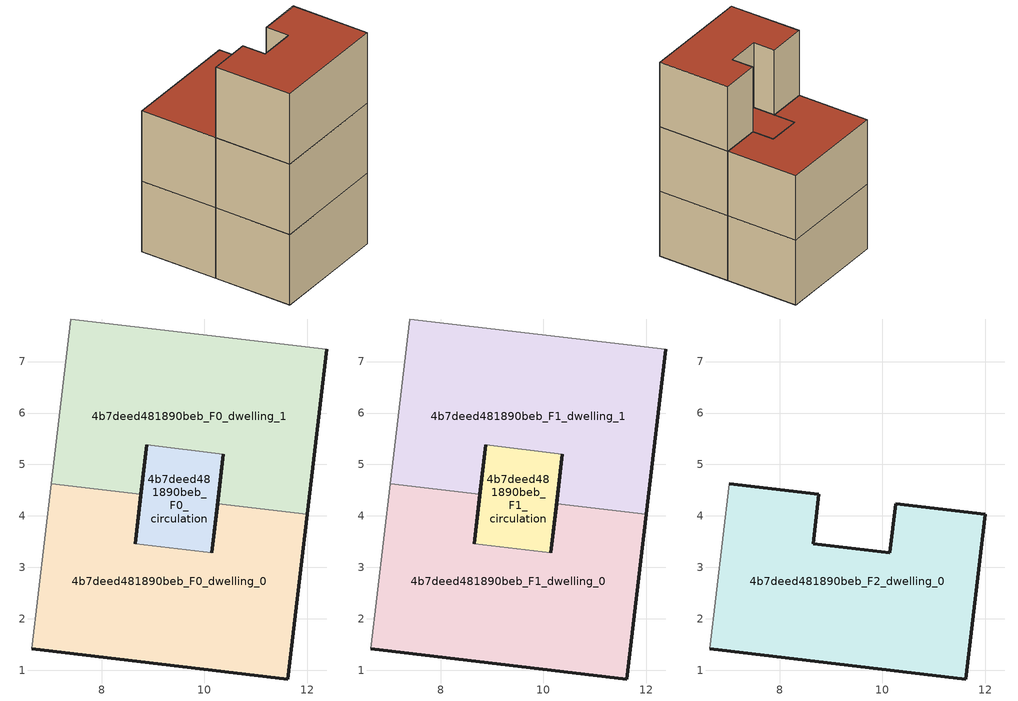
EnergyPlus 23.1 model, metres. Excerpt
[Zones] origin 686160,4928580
4b7deed481890beb_F0_dwelling_0
 floor ground (EU_floor_Construction): 11.61,0.83 11.99,4.03 10.26,4.24 10.14,3.28 8.65,3.46 8.76,4.42 7.02,4.62 6.64,1.42 z0
 wall outside (EU_wall_Construction): 8.76,4.42 8.65,3.46 / 10.14,3.28 10.26,4.24 / 11.99,4.03 11.61,0.83 6.64,1.42 z0:3
 wall adiabatic (EU_wall_Construction): 6.64,1.42 7.02,4.62 z0:3
 wall to 4b7deed481890beb_F0_dwelling_1 (EU_wall_Construction): 7.02,4.62 8.76,4.42 / 10.25,4.24 11.99,4.03 z0:3
 wall to 4b7deed481890beb_F0_circulation (EU_wall_Construction): 8.65,3.46 10.14,3.28 z0:3
4b7deed481890beb_F0_dwelling_1
 floor ground (EU_floor_Construction): 11.99,4.03 12.38,7.24 7.4,7.83 7.02,4.62 8.76,4.42 8.88,5.38 10.37,5.2 10.26,4.24 z0
 wall outside (EU_wall_Construction): 12.38,7.24 11.99,4.03 / 10.26,4.24 10.37,5.2 / 8.88,5.38 8.76,4.42 z0:3
 wall adiabatic (EU_wall_Construction): 7.02,4.62 7.4,7.83 12.38,7.24 z0:3
 wall to 4b7deed481890beb_F0_circulation (EU_wall_Construction): 10.37,5.2 8.88,5.38 z0:3
4b7deed481890beb_F0_circulation
 floor ground (EU_floor_Construction): 10.14,3.28 10.37,5.2 8.88,5.38 8.65,3.46 z0
 wall outside (EU_wall_Construction): 8.65,3.46 8.88,5.38 / 10.37,5.2 10.14,3.28 z0:3
4b7deed481890beb_F1_dwelling_0
 floor to 4b7deed481890beb_F0_dwelling_0 (EU_floor_Construction): 11.61,0.83 11.99,4.03 10.25,4.24 10.14,3.28 8.65,3.46 8.76,4.42 7.02,4.62 6.64,1.42 z3
 wall outside (EU_wall_Construction): 8.76,4.42 8.65,3.46 / 10.14,3.28 10.26,4.24 / 11.99,4.03 11.61,0.83 6.64,1.42 z3:6
 wall adiabatic (EU_wall_Construction): 6.64,1.42 7.02,4.62 z3:6
 wall to 4b7deed481890beb_F1_dwelling_1 (EU_wall_Construction): 7.02,4.62 8.76,4.42 / 10.25,4.24 11.99,4.03 z3:6
 wall to 4b7deed481890beb_F1_circulation (EU_wall_Construction): 8.65,3.46 10.14,3.28 z3:6
4b7deed481890beb_F1_dwelling_1
 floor to 4b7deed481890beb_F0_dwelling_1 (EU_floor_Construction): 11.99,4.03 12.38,7.24 7.4,7.83 7.02,4.62 8.76,4.42 8.88,5.38 10.37,5.2 10.25,4.24 z3
 wall outside (EU_wall_Construction): 12.38,7.24 11.99,4.03 / 10.26,4.24 10.37,5.2 / 8.88,5.38 8.76,4.42 z3:6
 wall adiabatic (EU_wall_Construction): 7.02,4.62 7.4,7.83 12.38,7.24 z3:6
 wall to 4b7deed481890beb_F1_circulation (EU_wall_Construction): 10.37,5.2 8.88,5.38 z3:6
 roof outside (EU_roof_Construction): 12.38,7.24 11.99,4.03 10.26,4.24 10.37,5.2 8.88,5.38 8.76,4.42 7.02,4.62 7.4,7.83 z6
4b7deed481890beb_F1_circulation
 floor to 4b7deed481890beb_F0_circulation (EU_floor_Construction): 10.14,3.28 10.37,5.2 8.88,5.38 8.65,3.46 z3
 wall outside (EU_wall_Construction): 8.65,3.46 8.88,5.38 / 10.37,5.2 10.14,3.28 z3:6
 roof outside (EU_roof_Construction): 10.37,5.2 10.14,3.28 8.65,3.46 8.88,5.38 z6
4b7deed481890beb_F2_dwelling_0
 floor to 4b7deed481890beb_F1_dwelling_0 (EU_floor_Construction): 11.61,0.83 11.99,4.03 10.25,4.24 10.14,3.28 8.65,3.46 8.76,4.42 7.02,4.62 6.64,1.42 z6
 wall outside (EU_wall_Construction): 7.02,4.62 8.76,4.42 8.65,3.46 10.14,3.28 10.26,4.24 11.99,4.03 11.61,0.83 6.64,1.42 z6:9
 wall adiabatic (EU_wall_Construction): 6.64,1.42 7.02,4.62 z6:9
 roof outside (EU_roof_Construction): 11.99,4.03 11.61,0.83 6.64,1.42 7.02,4.62 8.76,4.42 8.65,3.46 10.14,3.28 10.26,4.24 z9
[Building]
EU S2 Campaign: North Axis=0; Terrain=City; Solar Distribution=FullExterior
[Site:Location]
Bologna: Latitude=44.5; Longitude=11.25; Time Zone=1; Elevation=37
[SizingPeriod:WeatherFileDays]
AnnualSizingPeriod: Begin Month=1; Begin Day of Month=1; End Month=12; End Day of Month=31; Day of Week for Start Day=Monday; Use Weather File Daylight Saving Period=No; Use Weather File Rain and Snow Indicators=No
[MATERIAL]
EU_InternalMass_Material: Roughness=MediumRough; Thickness=0.1; Conductivity=1; Density=1800; Specific Heat=900; Thermal Absorptance=0.9; Solar Absorptance=0.7; Visible Absorptance=0.7
[MATERIAL:NOMASS] Roughness=MediumRough; Thermal Absorptance=0.9; Solar Absorptance=0.7; Visible Absorptance=0.7
Name | Thermal Resistance
EU_wall_NoMass | 0.937881
EU_roof_NoMass | 0.548572
EU_floor_NoMass | 0.71348
[CONSTRUCTION]
EU_wall_Construction: EU_wall_NoMass
EU_roof_Construction: EU_roof_NoMass
EU_floor_Construction: EU_floor_NoMass
EU_InternalMass_Construction: EU_InternalMass_Material
[ZONE] Type=1; Multiplier=1; Ceiling Height=autocalculate; Floor Area=autocalculate; Part of Total Floor Area=Yes
Name | Volume
4b7deed481890beb_F0_dwelling_0 | 44.1064
4b7deed481890beb_F1_dwelling_0; 4b7deed481890beb_F2_dwelling_0 | 44.1072
4b7deed481890beb_F0_dwelling_1; 4b7deed481890beb_F1_dwelling_1 | 44.0991
4b7deed481890beb_F0_circulation | 8.71875
4b7deed481890beb_F1_circulation | 8.71948
[INTERNALMASS] Construction=EU_InternalMass_Construction
Name | Zone or ZoneList | Surface Area
4b7deed481890beb_F0_dwelling_0_EU_InternalMass | 4b7deed481890beb_F0_dwelling_0 | 14.6995
4b7deed481890beb_F0_dwelling_1_EU_InternalMass | 4b7deed481890beb_F0_dwelling_1 | 14.6995
4b7deed481890beb_F1_dwelling_0_EU_InternalMass | 4b7deed481890beb_F1_dwelling_0 | 14.6995
4b7deed481890beb_F1_dwelling_1_EU_InternalMass | 4b7deed481890beb_F1_dwelling_1 | 14.6995
4b7deed481890beb_F2_dwelling_0_EU_InternalMass | 4b7deed481890beb_F2_dwelling_0 | 32.2998
[OTHEREQUIPMENT] Fuel Type=Electricity; Design Level Calculation Method=Watts/Area; Power per Zone Floor Area=1; Fraction Latent=0; Fraction Radiant=0; Fraction Lost=0; Carbon Dioxide Generation Rate=0; EndUse Subcategory=EU_Step8_InternalGains
Name | Zone or ZoneList or Space or SpaceList | Schedule
EU_Step8_InternalGain_4b7deed481890beb_F0_dwelling_0_f000 | 4b7deed481890beb_F0_dwelling_0 | EU_Step8_GainSchedule_4b7deed481890beb_F0_dwelling_0_f000
EU_Step8_InternalGain_4b7deed481890beb_F0_dwelling_1_f000 | 4b7deed481890beb_F0_dwelling_1 | EU_Step8_GainSchedule_4b7deed481890beb_F0_dwelling_1_f000
EU_Step8_InternalGain_4b7deed481890beb_F1_dwelling_0_f000 | 4b7deed481890beb_F1_dwelling_0 | EU_Step8_GainSchedule_4b7deed481890beb_F1_dwelling_0_f000
EU_Step8_InternalGain_4b7deed481890beb_F1_dwelling_1_f000 | 4b7deed481890beb_F1_dwelling_1 | EU_Step8_GainSchedule_4b7deed481890beb_F1_dwelling_1_f000
EU_Step8_InternalGain_4b7deed481890beb_F2_dwelling_0_f000 | 4b7deed481890beb_F2_dwelling_0 | EU_Step8_GainSchedule_4b7deed481890beb_F2_dwelling_0_f000
[ZONEINFILTRATION:DESIGNFLOWRATE] Schedule=EU_AlwaysOn; Design Flow Rate Calculation Method=Flow/Area; Flow Rate per Floor Area=0.0005; Constant Term Coefficient=1; Temperature Term Coefficient=0; Velocity Term Coefficient=0; Velocity Squared Term Coefficient=0
Name | Zone or ZoneList or Space or SpaceList
EU_Circulation_Infiltration_4b7deed481890beb_F0_circulation | 4b7deed481890beb_F0_circulation
EU_Circulation_Infiltration_4b7deed481890beb_F1_circulation | 4b7deed481890beb_F1_circulation
[ZONEVENTILATION:DESIGNFLOWRATE] Schedule=EU_AlwaysOn; Design Flow Rate Calculation Method=AirChanges/Hour; Air Changes per Hour=0.687892; Ventilation Type=Natural; Fan Pressure Rise=0; Fan Total Efficiency=1; Constant Term Coefficient=1; Temperature Term Coefficient=0; Velocity Term Coefficient=0; Velocity Squared Term Coefficient=0; Minimum Indoor Temperature=-100; Maximum Indoor Temperature=100; Delta Temperature=-100; Minimum Outdoor Temperature=-100; Maximum Outdoor Temperature=100; Maximum Wind Speed=40
Name | Zone or ZoneList or Space or SpaceList
EU_ConstantAir_4b7deed481890beb_F0_dwelling_0 | 4b7deed481890beb_F0_dwelling_0
EU_ConstantAir_4b7deed481890beb_F0_dwelling_1 | 4b7deed481890beb_F0_dwelling_1
EU_ConstantAir_4b7deed481890beb_F1_dwelling_0 | 4b7deed481890beb_F1_dwelling_0
EU_ConstantAir_4b7deed481890beb_F1_dwelling_1 | 4b7deed481890beb_F1_dwelling_1
EU_ConstantAir_4b7deed481890beb_F2_dwelling_0 | 4b7deed481890beb_F2_dwelling_0
[HVACTEMPLATE:THERMOSTAT] Constant Heating Setpoint=20; Constant Cooling Setpoint=50
EU_HeatOnly_4b7deed481890beb_F0_dwelling_0; EU_HeatOnly_4b7deed481890beb_F0_dwelling_1; EU_HeatOnly_4b7deed481890beb_F1_dwelling_0; EU_HeatOnly_4b7deed481890beb_F1_dwelling_1; EU_HeatOnly_4b7deed481890beb_F2_dwelling_0
[HVACTEMPLATE:ZONE:IDEALLOADSAIRSYSTEM] System Availability Schedule=EU_AlwaysOn; Maximum Heating Supply Air Temperature=50; Minimum Cooling Supply Air Temperature=13; Maximum Heating Supply Air Humidity Ratio=0.0156; Minimum Cooling Supply Air Humidity Ratio=0.0077; Heating Limit=NoLimit; Cooling Limit=NoLimit; Heating Availability Schedule=EU_AlwaysOn; Cooling Availability Schedule=EU_CoolingOff; Dehumidification Control Type=ConstantSensibleHeatRatio; Cooling Sensible Heat Ratio=0.7; Dehumidification Setpoint=60; Humidification Control Type=None; Humidification Setpoint=30; Outdoor Air Method=None; Outdoor Air Flow Rate per Person=0.00944; Outdoor Air Flow Rate per Zone Floor Area=0; Outdoor Air Flow Rate per Zone=0; Demand Controlled Ventilation Type=None; Outdoor Air Economizer Type=NoEconomizer; Heat Recovery Type=None; Sensible Heat Recovery Effectiveness=0.7; Latent Heat Recovery Effectiveness=0.65
Name | Template Thermostat
4b7deed481890beb_F0_dwelling_0 | EU_HeatOnly_4b7deed481890beb_F0_dwelling_0
4b7deed481890beb_F0_dwelling_1 | EU_HeatOnly_4b7deed481890beb_F0_dwelling_1
4b7deed481890beb_F1_dwelling_0 | EU_HeatOnly_4b7deed481890beb_F1_dwelling_0
4b7deed481890beb_F1_dwelling_1 | EU_HeatOnly_4b7deed481890beb_F1_dwelling_1
4b7deed481890beb_F2_dwelling_0 | EU_HeatOnly_4b7deed481890beb_F2_dwelling_0
[SIZING:ZONE] Zone Cooling Design Supply Air Temperature Input Method=SupplyAirTemperature; Zone Cooling Design Supply Air Temperature=13; Zone Heating Design Supply Air Temperature Input Method=SupplyAirTemperature; Zone Heating Design Supply Air Temperature=50; Zone Cooling Design Supply Air Humidity Ratio=0.008; Zone Heating Design Supply Air Humidity Ratio=0.008; Cooling Design Air Flow Method=DesignDay; Cooling Design Air Flow Rate=0; Cooling Minimum Air Flow per Zone Floor Area=0.000762; Cooling Minimum Air Flow=0; Cooling Minimum Air Flow Fraction=0.2; Heating Design Air Flow Method=DesignDay; Heating Design Air Flow Rate=0; Heating Maximum Air Flow per Zone Floor Area=0.002032; Heating Maximum Air Flow=0.141576; Heating Maximum Air Flow Fraction=0.3; Account for Dedicated Outdoor Air System=No; Dedicated Outdoor Air System Control Strategy=NeutralSupplyAir; Dedicated Outdoor Air Low Setpoint Temperature for Design=autosize; Dedicated Outdoor Air High Setpoint Temperature for Design=autosize; Zone Load Sizing Method=Sensible Load Only No Latent Load; Zone Latent Cooling Design Supply Air Humidity Ratio Input Method=HumidityRatioDifference; Zone Cooling Design Supply Air Humidity Ratio Difference=0.005; Zone Latent Heating Design Supply Air Humidity Ratio Input Method=HumidityRatioDifference; Zone Humidification Design Supply Air Humidity Ratio Difference=0.005
4b7deed481890beb_F0_dwelling_0; 4b7deed481890beb_F0_dwelling_1; 4b7deed481890beb_F1_dwelling_0; 4b7deed481890beb_F1_dwelling_1; 4b7deed481890beb_F2_dwelling_0
[SCHEDULE:CONSTANT]
Name | Hourly Value
EU_AlwaysOn | 1
EU_CoolingOff | 0
[SCHEDULE:FILE] Column Number=1; Rows to Skip at Top=0; Number of Hours of Data=8760; Column Separator=Comma; Interpolate to Timestep=No; Minutes per Item=60; Adjust Schedule for Daylight Savings=Yes
Name | File
EU_Step8_GainSchedule_4b7deed481890beb_F0_dwelling_0_f000 | ../../schedules/4b7deed481890beb/4b7deed481890beb_F0_dwelling_0_f000_gain.csv
EU_Step8_GainSchedule_4b7deed481890beb_F0_dwelling_1_f000 | ../../schedules/4b7deed481890beb/4b7deed481890beb_F0_dwelling_1_f000_gain.csv
EU_Step8_GainSchedule_4b7deed481890beb_F1_dwelling_0_f000 | ../../schedules/4b7deed481890beb/4b7deed481890beb_F1_dwelling_0_f000_gain.csv
EU_Step8_GainSchedule_4b7deed481890beb_F1_dwelling_1_f000 | ../../schedules/4b7deed481890beb/4b7deed481890beb_F1_dwelling_1_f000_gain.csv
EU_Step8_GainSchedule_4b7deed481890beb_F2_dwelling_0_f000 | ../../schedules/4b7deed481890beb/4b7deed481890beb_F2_dwelling_0_f000_gain.csv
